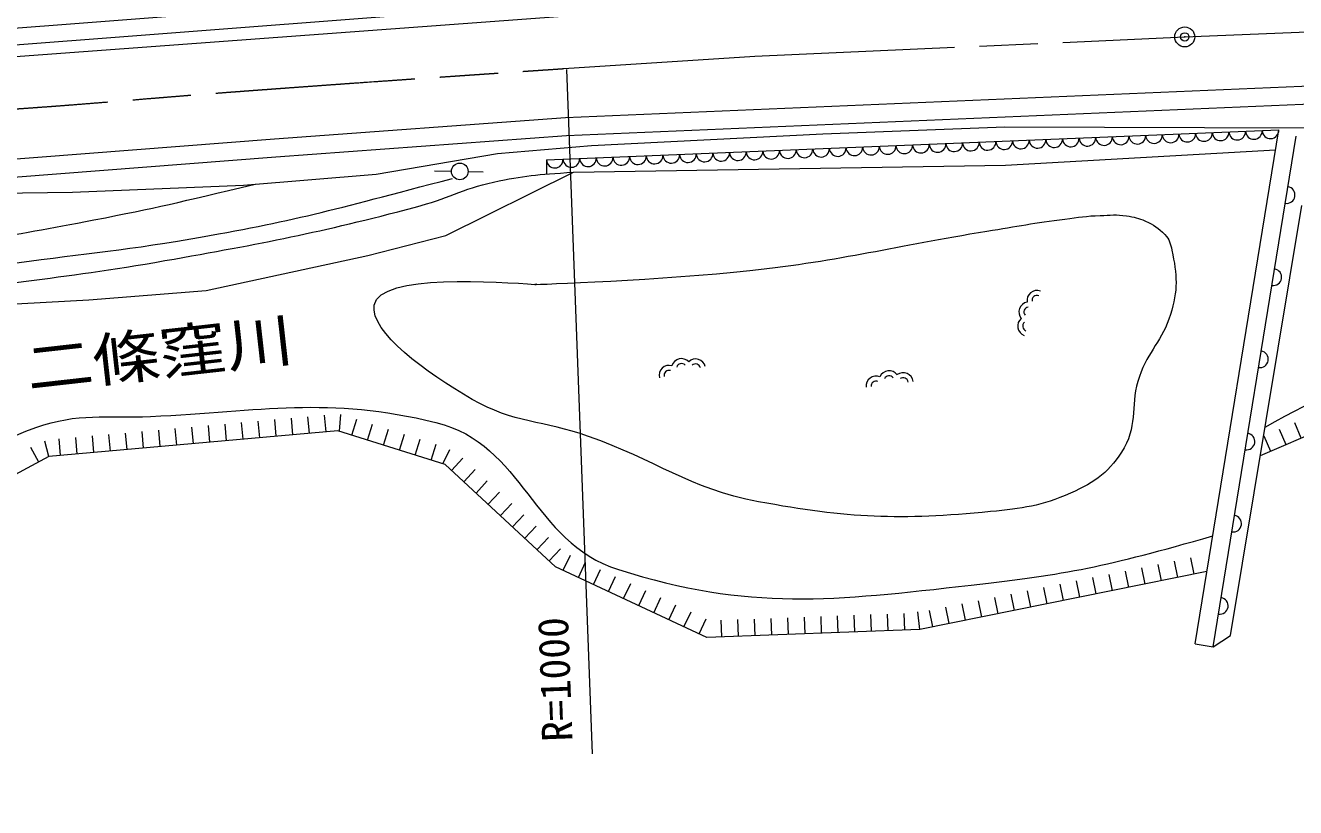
# Model space of a CAD drawing. Units: millimetres, scale not verified. Extents: x 40000 to 680000, y 20000 to 380000.
# Drawn here: x 396080 to 472358, y 261931 to 308918 of the extents above; entities that cross this region are included whole.
import ezdxf
from ezdxf.enums import TextEntityAlignment as Align

# ---------------------------------------------------------------- set-up
doc = ezdxf.new("R2010")
doc.units = ezdxf.units.MM
doc.header["$LTSCALE"] = 1000
doc.header["$PDMODE"] = 32
doc.header["$PDSIZE"] = 500
doc.linetypes.add('CHAIN', pattern=[18.5, 12, -1.5, 3.5, -1.5])
for name, color, linetype, lineweight in [('M-BGD', 7, 'Continuous', 13), ('M-BGD-HTXT', 7, 'Continuous', 13), ('M-BMK', 2, 'CHAIN', 13), ('M-BMK-SRVR', 3, 'Continuous', 13), ('M-STR-HTXT', 7, 'Continuous', 13)]:
    doc.layers.add(name, color=color, linetype=linetype, lineweight=lineweight)
doc.styles.add('ＭＳ ゴシック', font='')
doc.styles.get('ＭＳ ゴシック').set_extended_font_data('MS Gothic')

msp = doc.modelspace()

# ---------------------------------------------------------------- linework, layer by layer
at = {"layer": 'M-BGD'}
for p, q in [((443972, 302398), (454904, 302825)), ((454904, 302825), (472879, 302764)), ((427370, 300833), (471352, 302639)), ((430079, 301713), (443972, 302398)), ((466329, 271760), (471352, 302639)), ((467406, 271585), (472395, 302257)), ((424438, 301232), (430079, 301713)), ((454935, 300521), (471157, 301441)), ((417136, 299972), (424438, 301232)), ((427370, 300833), (427376, 299989)), ((409168, 299325), (417136, 299972)), ((421667, 300141), (420654, 300154)), ((421330, 296301), (428989, 300103)), ((422666, 300140), (423572, 300127)), ((428989, 300103), (454935, 300521)), ((398908, 298891), (409168, 299325)), ((387641, 298769), (398908, 298891)), ((468449, 272273), (472730, 298106)), ((416641, 295101), (421330, 296301)), ((406936, 292993), (416641, 295101)), ((399899, 292434), (406936, 292993)), ((393211, 292071), (399899, 292434)), ((479754, 287187), (470236, 283055)), ((412142, 284329), (412053, 285325)), ((413138, 284418), (413049, 285414)), ((414134, 284507), (414045, 285504)), ((414941, 284537), (415017, 285551)), ((414835, 284570), (397497, 283016)), ((403178, 283526), (403089, 284522)), ((404174, 283615), (404085, 284611)), ((405170, 283704), (405081, 284700)), ((406166, 283793), (406077, 284789)), ((407162, 283883), (407073, 284879)), ((408158, 283972), (408069, 284968)), ((409154, 284061), (409065, 285057)), ((410150, 284150), (410061, 285146)), ((411146, 284240), (411057, 285236)), ((421295, 282536), (414835, 284570)), ((415680, 284304), (415981, 285258)), ((416634, 284004), (416934, 284957)), ((417588, 283703), (417888, 284657)), ((471785, 283727), (471387, 284644)), ((472702, 284125), (472304, 285043)), ((397497, 283016), (397240, 283937)), ((398198, 283079), (398109, 284075)), ((399194, 283169), (399105, 284165)), ((400190, 283258), (400101, 284254)), ((401186, 283347), (401097, 284343)), ((402182, 283436), (402093, 284432)), ((418542, 283403), (418842, 284357)), ((419496, 283103), (419796, 284056)), ((420449, 282802), (420750, 283756)), ((470867, 283329), (470469, 284246)), ((397497, 283016), (389224, 278573)), ((396884, 282687), (396411, 283568)), ((421138, 282585), (421562, 283447)), ((427919, 276402), (421295, 282536)), ((421672, 282187), (422352, 282921)), ((422406, 281507), (423085, 282241)), ((423140, 280828), (423819, 281562)), ((423874, 280149), (424553, 280882)), ((424607, 279469), (425287, 280203)), ((425341, 278790), (426021, 279524)), ((426075, 278110), (426754, 278844)), ((426809, 277431), (427488, 278165)), ((427542, 276752), (428222, 277485)), ((428383, 276185), (428807, 277091)), ((466258, 275950), (466060, 276930)), ((436997, 272150), (427919, 276402)), ((429289, 275761), (429713, 276667)), ((430194, 275337), (430619, 276242)), ((462337, 275159), (462139, 276139)), ((463317, 275357), (463120, 276337)), ((464297, 275554), (464100, 276535)), ((465278, 275752), (465080, 276732)), ((431100, 274913), (431524, 275818)), ((432005, 274488), (432430, 275394)), ((467036, 276107), (449796, 272630)), ((459396, 274566), (459198, 275546)), ((460376, 274764), (460179, 275744)), ((461357, 274961), (461159, 275942)), ((432911, 274064), (433335, 274970)), ((455475, 273776), (455277, 274756)), ((456455, 273973), (456258, 274953)), ((457436, 274171), (457238, 275151)), ((458416, 274368), (458218, 275349)), ((433817, 273640), (434241, 274545)), ((434722, 273216), (435146, 274121)), ((451554, 272985), (451356, 273965)), ((452534, 273183), (452337, 274163)), ((453514, 273380), (453317, 274360)), ((454495, 273578), (454297, 274558)), ((435628, 272791), (436052, 273697)), ((436533, 272367), (436957, 273273)), ((437900, 272184), (437863, 273183)), ((438900, 272221), (438862, 273221)), ((439899, 272259), (439861, 273258)), ((440898, 272296), (440861, 273296)), ((441897, 272334), (441860, 273333)), ((442897, 272371), (442859, 273371)), ((443896, 272409), (443858, 273408)), ((444895, 272446), (444858, 273446)), ((445895, 272484), (445857, 273483)), ((446894, 272521), (446856, 273521)), ((447893, 272559), (447856, 273558)), ((448892, 272596), (448855, 273596)), ((449796, 272630), (449680, 273686)), ((450574, 272787), (450376, 273768)), ((449796, 272630), (436997, 272150)), ((466329, 271760), (467406, 271585)), ((467406, 271585), (468449, 272273))]:
    msp.add_line(p, q, dxfattribs=at)
for points in [[(316801, 301998), (323101, 303054), (328842, 303858), (334526, 304408), (340211, 304627), (347392, 305099), (361397, 306098), (392252, 308510), (431111, 311519), (453766, 312676), (496784, 314339)], [(316965, 301011), (323253, 302065), (328959, 302865), (334593, 303410), (340263, 303628), (347460, 304101), (361472, 305100), (392330, 307513), (431176, 310521), (453811, 311677), (496820, 313340)], [(316997, 300214), (323021, 301137), (328267, 301735), (333389, 302328), (340433, 302837), (348065, 303298), (361937, 304325), (392759, 306843), (431589, 309711), (454369, 310830), (496679, 312533)], [(376915, 299460), (411040, 302106), (428518, 303389), (472741, 305275), (488488, 305835), (508704, 306059), (514712, 306156), (520267, 306229), (523541, 305956), (526259, 305614), (529482, 305171), (532678, 304473), (535926, 303636), (538622, 302778), (540906, 302042), (543535, 301033), (546700, 299671), (549023, 298565), (551678, 297200), (554138, 295784), (555377, 294928)], [(377002, 298373), (411122, 301019), (428582, 302301), (472784, 304186), (488513, 304745), (508719, 304969), (514728, 305066), (520229, 305139), (523427, 304872), (526117, 304533), (529291, 304097), (532426, 303412), (535624, 302588), (538290, 301740), (540543, 301013), (543124, 300023), (546250, 298678), (548540, 297588), (551157, 296243), (553556, 294862), (554826, 293984)]]:
    msp.add_lwpolyline(points, dxfattribs=at)
msp.add_circle((422166, 300151), 500, dxfattribs=at)
for centre, radius, start, end in [((456858, 302044), 500, 182.37732, 2.32667), ((457857, 302085), 500, 182.37732, 2.32667), ((458857, 302126), 500, 182.37732, 2.32667), ((459857, 302167), 500, 182.37732, 2.32667), ((460856, 302209), 500, 182.37732, 2.32667), ((461856, 302250), 500, 182.37732, 2.32667), ((462855, 302291), 500, 182.37732, 2.32667), ((463855, 302332), 500, 182.37732, 2.32667), ((464855, 302373), 500, 182.37732, 2.32667), ((465854, 302414), 500, 182.37732, 2.32667), ((466854, 302455), 500, 182.37732, 2.32667), ((467853, 302496), 500, 182.37732, 2.32667), ((468853, 302537), 500, 182.37732, 2.32667), ((469853, 302578), 500, 182.37732, 2.32667), ((470852, 302619), 500, 182.37732, 2.32667), ((438865, 301305), 500, 182.37732, 2.32667), ((439865, 301346), 500, 182.37732, 2.32667), ((440864, 301387), 500, 182.37732, 2.32667), ((441864, 301428), 500, 182.37732, 2.32667), ((442863, 301470), 500, 182.37732, 2.32667), ((443863, 301511), 500, 182.37732, 2.32667), ((444863, 301552), 500, 182.37732, 2.32667), ((445862, 301593), 500, 182.37732, 2.32667), ((446862, 301634), 500, 182.37732, 2.32667), ((447861, 301675), 500, 182.37732, 2.32667), ((448861, 301716), 500, 182.37732, 2.32667), ((449861, 301757), 500, 182.37732, 2.32667), ((450860, 301798), 500, 182.37732, 2.32667), ((451860, 301839), 500, 182.37732, 2.32667), ((452859, 301880), 500, 182.37732, 2.32667), ((453859, 301921), 500, 182.37732, 2.32667), ((454859, 301962), 500, 182.37732, 2.32667), ((455858, 302003), 500, 182.37732, 2.32667), ((427869, 300854), 500, 182.37732, 2.32667), ((428869, 300895), 500, 182.37732, 2.32667), ((429869, 300936), 500, 182.37732, 2.32667), ((430868, 300977), 500, 182.37732, 2.32667), ((431868, 301018), 500, 182.37732, 2.32667), ((432867, 301059), 500, 182.37732, 2.32667), ((433867, 301100), 500, 182.37732, 2.32667), ((434867, 301141), 500, 182.37732, 2.32667), ((435866, 301182), 500, 182.37732, 2.32667), ((436866, 301223), 500, 182.37732, 2.32667), ((437865, 301264), 500, 182.37732, 2.32667), ((471821, 298728), 500, 260.76064, 80.76064), ((471018, 293793), 500, 260.76064, 80.76064), ((456829, 292399), 600, 70.08359, 190.08359), ((456343, 291703), 600, 100.08359, 220.08359), ((456829, 292399), 300, 70.08359, 190.08359), ((456343, 291703), 300, 100.08359, 220.08359), ((456270, 290858), 600, 130.08359, 250.08359), ((456270, 290858), 300, 130.08359, 250.08359), ((470215, 288858), 500, 260.76064, 80.76064), ((434735, 287898), 600, 73.55376, 193.55376), ((435480, 288303), 600, 43.55376, 163.55376), ((435480, 288303), 300, 43.55376, 163.55376), ((436328, 288282), 600, 13.55376, 133.55376), ((436328, 288282), 300, 13.55376, 133.55376), ((434735, 287898), 300, 73.55376, 193.55376), ((447162, 287257), 600, 67.05785, 187.05785), ((447949, 287576), 600, 37.05785, 157.05785), ((447949, 287576), 300, 37.05785, 157.05785), ((448789, 287459), 600, 7.05785, 127.05785), ((448789, 287459), 300, 7.05785, 127.05785), ((447162, 287257), 300, 67.05785, 187.05785), ((469413, 283923), 500, 260.76064, 80.76064), ((468610, 278988), 500, 260.76064, 80.76064), ((467807, 274052), 500, 260.76064, 80.76064)]:
    msp.add_arc(centre, radius, start, end, dxfattribs=at)
for points, knots in [([(335963, 280074), (338907, 279983), (339844, 279989), (342316, 280214), (345374, 280492), (347129, 280703), (350038, 281684), (351181, 282070), (351779, 282403), (352881, 282896), (355667, 284141), (357174, 284960), (359981, 286159), (362537, 287251), (363981, 287884), (366668, 288594), (370811, 289689), (373285, 289561), (377500, 290330), (381534, 291066), (383762, 291651), (387804, 292347), (394284, 293462), (397985, 293645), (404460, 294787), (410379, 295831), (413696, 296469), (419508, 298003), (421367, 298494), (422320, 299091), (424199, 299502), (426041, 299905), (426769, 299956), (428989, 300103)], [0, 0, 0, 0, 1, 1, 1, 2, 2, 2, 3, 3, 3, 4, 4, 4, 5, 5, 5, 6, 6, 6, 7, 7, 7, 8, 8, 8, 9, 9, 9, 10, 10, 10, 11, 11, 11, 11]), ([(335747, 283559), (337456, 284413), (337997, 284633), (339481, 285224), (342200, 286306), (343822, 286665), (346677, 287308), (348704, 287764), (349915, 287569), (351960, 287938), (354806, 288451), (356365, 288927), (359150, 289707), (363483, 290919), (365763, 292104), (370127, 293196), (373859, 294130), (376053, 294152), (379868, 294650), (385010, 295321), (387943, 295259), (393075, 295999), (395871, 296402), (397426, 296703), (400199, 297235), (404000, 297964), (405240, 298281), (409870, 299382)], [0, 0, 0, 0, 1, 1, 1, 2, 2, 2, 3, 3, 3, 4, 4, 4, 5, 5, 5, 6, 6, 6, 7, 7, 7, 8, 8, 8, 9, 9, 9, 9]), ([(336137, 280536), (337809, 280657), (338323, 280756), (339714, 280971), (343585, 281570), (345647, 282463), (349368, 283687), (353115, 284918), (354988, 286203), (358673, 287612), (363481, 289452), (366101, 290811), (371126, 291933), (376700, 293177), (380012, 292624), (385683, 293296), (389227, 293715), (391198, 294062), (394733, 294550), (399143, 295158), (401636, 295347), (406023, 296099), (412226, 297162), (414335, 297792), (421722, 299726)], [0, 0, 0, 0, 1, 1, 1, 2, 2, 2, 3, 3, 3, 4, 4, 4, 5, 5, 5, 6, 6, 6, 7, 7, 7, 8, 8, 8, 8]), ([(426783, 293368), (426782, 293368), (426682, 293359), (426682, 293359), (426624, 293344), (434563, 293643), (439582, 294191), (445187, 294804), (448254, 295667), (453821, 296555), (455651, 296848), (456670, 297060), (458510, 297282), (459330, 297382), (459788, 297477), (460614, 297500), (461236, 297518), (461592, 297569), (462208, 297479), (462661, 297413), (462918, 297348), (463338, 297167), (463850, 296946), (464116, 296746), (464507, 296348), (464788, 296062), (464841, 295803), (464927, 295411), (465251, 293936), (465299, 292987), (464846, 291546), (464359, 289996), (463519, 289362), (462976, 287831), (462405, 286218), (462902, 285035), (462056, 283548), (461241, 282117), (460346, 281485), (458839, 280822), (457078, 280047), (455956, 279894), (454041, 279710), (448619, 279189), (445460, 279295), (440108, 280308), (435909, 281103), (433926, 282815), (429895, 284233), (427197, 285183), (425393, 285021), (422916, 286451), (420151, 288046), (416771, 290505), (417028, 292121), (417333, 294044), (424623, 293498), (426682, 293359)], [0, 0, 0, 0, 1, 1, 1, 2, 2, 2, 3, 3, 3, 4, 4, 4, 5, 5, 5, 6, 6, 6, 7, 7, 7, 8, 8, 8, 9, 9, 9, 10, 10, 10, 11, 11, 11, 12, 12, 12, 13, 13, 13, 14, 14, 14, 15, 15, 15, 16, 16, 16, 17, 17, 17, 18, 18, 18, 19, 19, 19, 19]), ([(470524, 284791), (477100, 288350), (479997, 289895), (486659, 290988), (493436, 292100), (496734, 291489), (504221, 290148)], [0, 0, 0, 0, 1, 1, 1, 2, 2, 2, 2]), ([(243007, 250651), (244676, 251541), (245126, 251798), (246460, 252577), (248554, 253801), (249523, 254837), (251693, 255921), (253457, 256801), (254564, 257070), (256491, 257484), (258671, 257952), (259937, 257987), (262161, 258138), (265250, 258348), (266992, 258177), (270085, 258320), (273034, 258456), (274695, 258470), (277627, 258817), (280413, 259146), (281989, 259338), (284702, 260052), (287291, 260734), (288727, 261288), (291075, 262572), (292410, 263302), (292915, 264103), (294262, 264810), (295928, 265685), (296987, 265977), (298839, 266318), (300836, 266685), (302033, 266214), (304031, 266579), (305749, 266893), (306780, 267008), (308328, 267817), (310564, 268986), (311271, 270478), (313446, 271756), (315483, 272953), (316848, 273283), (319173, 273700), (322946, 274376), (325154, 273899), (328986, 273809), (332495, 273727), (334444, 273031), (337950, 273187), (341519, 273345), (343463, 273999), (347001, 274495), (350150, 274937), (351889, 275602), (355070, 275585), (358968, 275565), (361129, 272807), (364893, 273821), (367942, 274643), (368503, 277390), (371426, 278584), (374595, 279879), (376737, 279158), (380140, 279538), (383505, 279914), (385538, 279460), (388754, 280520), (392102, 281622), (393387, 283607), (396714, 284772), (399264, 285665), (400900, 285304), (403599, 285426), (410286, 285729), (414234, 286672), (420732, 285064), (426069, 283744), (426452, 277899), (431691, 276232), (439582, 273721), (444642, 274368), (452872, 275292), (458621, 275937), (460936, 276403), (467385, 278253)], [0, 0, 0, 0, 1, 1, 1, 2, 2, 2, 3, 3, 3, 4, 4, 4, 5, 5, 5, 6, 6, 6, 7, 7, 7, 8, 8, 8, 9, 9, 9, 10, 10, 10, 11, 11, 11, 12, 12, 12, 13, 13, 13, 14, 14, 14, 15, 15, 15, 16, 16, 16, 17, 17, 17, 18, 18, 18, 19, 19, 19, 20, 20, 20, 21, 21, 21, 22, 22, 22, 23, 23, 23, 24, 24, 24, 25, 25, 25, 26, 26, 26, 27, 27, 27, 28, 28, 28, 28])]:
    msp.add_open_spline(points, degree=3, knots=knots, dxfattribs=at)
at = {"layer": 'M-BMK'}
for p, q in [((465701, 308227), (508656, 310014)), ((439894, 307068), (465701, 308227)), ((428412, 306323), (439894, 307068))]:
    msp.add_line(p, q, dxfattribs=at)
msp.add_open_spline([(389057, 303503), (391242, 303624), (391803, 303664), (393562, 303775), (399599, 304157), (402971, 304513), (409003, 304960), (416582, 305522), (418968, 305680), (428412, 306323)], degree=3, knots=[0, 0, 0, 0, 1, 1, 1, 2, 2, 2, 3, 3, 3, 3], dxfattribs=at)
at = {"layer": 'M-BMK-SRVR'}
msp.add_circle((465701, 308227), 600, dxfattribs=at)
msp.add_point((465701, 308227), dxfattribs=at)
at = {"layer": 'M-STR-HTXT'}
msp.add_line((428583, 306261), (430111, 265154), dxfattribs=at)

# ---------------------------------------------------------------- texts
at = {"layer": 'M-BGD-HTXT', "style": 'ＭＳ ゴシック', "width": 1.15}
msp.add_text('二條窪川', height=2566, rotation=6.429, dxfattribs=at).set_placement((404131, 289198), align=Align.MIDDLE_CENTER)
at = {"layer": 'M-STR-HTXT', "style": 'ＭＳ ゴシック'}
msp.add_text('R=1000', height=1833, rotation=92.128, dxfattribs=at).set_placement((429352, 269682), align=Align.BOTTOM_CENTER)

doc.saveas('drawing.dxf')
